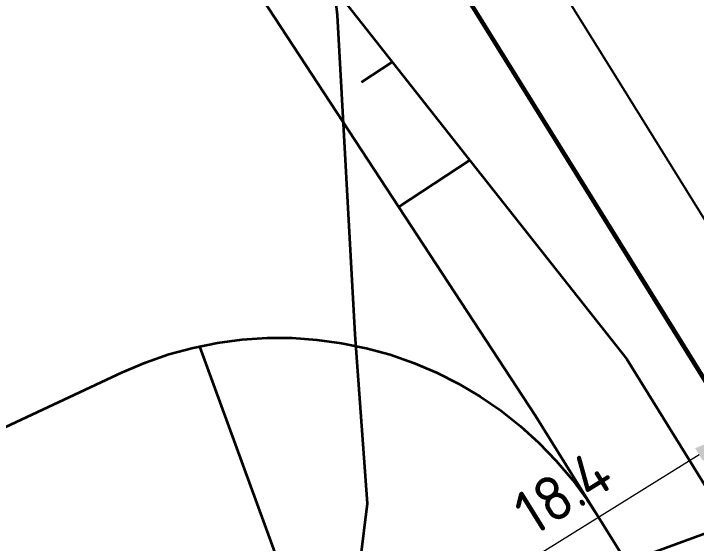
# Model space of a CAD drawing. Header units: metres. Extents: x 134219 to 139080, y 438661 to 444352.
# Drawn here: x 136061.03 to 136088.4, y 442070.1 to 442091.33 of the extents above; entities that cross this region are included whole.
import ezdxf

# ---------------------------------------------------------------- set-up
doc = ezdxf.new("R2010")
doc.units = ezdxf.units.M
doc.linetypes.add('13strp', pattern=[4, 1, -3])
doc.linetypes.add('39strp', pattern=[12, 3, -9])
doc.layers.get('DEFPOINTS').update_dxf_attribs({"color": 193})
for name, color, linetype, lineweight in [('N-WE-KL-ET_LS_OV_KABEL-G', 10, 'KL-LS-OV-N', 35), ('N-WE-KL-ET_LS_OV_KABEL-M', 7, 'Continuous', 18), ('Utd-ondergr-nw', 8, '13strp', 35)]:
    doc.layers.add(name, color=color, linetype=linetype, lineweight=lineweight)
doc.layers.add('Utd-weg-nw', color=8, linetype='Continuous')
doc.styles.add('NLCS_18', font='NLCS-ISO.ttf', dxfattribs={"height": 1.8})
doc.linetypes.add('KL-LS-OV-N', pattern='A,4,-1,[103,NLCS.SHX,S=0.75,R=0,X=0,Y=0],-1,4,-1.5,["0V",Standard,S=1,R=0,X=0,Y=-0.5],-3', length=14.5)
doc.dimstyles.new('NLCS_t18_pijl_Dimension_l3_h1', dxfattribs={"dimtxt": 1.8, "dimasz": 1.8, "dimexe": 2, "dimexo": 2, "dimgap": 0.7, "dimtad": 1, "dimdec": 1, "dimzin": 0, "dimdsep": 46, "dimtxsty": 'NLCS_18', "dimcen": 2.5, "dimdle": 2, "dimclrd": 256, "dimclre": 256, "dimclrt": 256, "dimadec": 1, "dimazin": 0, "dimtfac": 1, "dimtdec": 1, "dimtofl": 0, "dimtmove": 1, "dimatfit": 0, "dimfxl": 0, "dimtolj": 1, "dimtzin": 0, "dimlwd": 18, "dimlwe": 18, "dimarcsym": 0})

# ---------------------------------------------------------------- blocks, each defined once
blk = doc.blocks.new('*D202')
at = {"layer": 'DEFPOINTS', "color": 0, "transparency": 16777216}
for p in [(136090.042, 442074.611, 7.416), (136090.042, 442074.611), (136074.385, 442064.889, 7.416)]:
    blk.add_point(p, dxfattribs=at)
at = {"layer": 'N-WE-KL-ET_LS_OV_KABEL-M', "lineweight": 18, "transparency": 16777216}
for p, q in [((136089.537, 442075.425), (136088.987, 442076.31)), ((136073.879, 442065.703), (136073.33, 442066.588))]:
    blk.add_line(p, q, dxfattribs=at)
at = {"layer": 'N-WE-KL-ET_LS_OV_KABEL-M', "linetype": 'Continuous', "lineweight": 18, "transparency": 16777216}
blk.add_line((136075.914, 442065.838), (136088.513, 442073.661), dxfattribs=at)
at = {"layer": 'N-WE-KL-ET_LS_OV_KABEL-M', "transparency": 16777216}
for points in [[(136088.355, 442073.916), (136088.671, 442073.406), (136090.042, 442074.611)], [(136075.756, 442066.093), (136076.072, 442065.584), (136074.385, 442064.889)]]:
    blk.add_solid(points, dxfattribs=at)
at = {"layer": 'N-WE-KL-ET_LS_OV_KABEL-M', "transparency": 16777216, "insert": (136083.057, 442072.157), "char_height": 1.8, "attachment_point": 5, "rotation": 31.8363, "style": 'NLCS_18'}
blk.add_mtext('\\A1;18.4', dxfattribs=at)

msp = doc.modelspace()

# ---------------------------------------------------------------- linework, layer by layer
at = {"layer": 'N-WE-KL-ET_LS_OV_KABEL-G', "elevation": 7.416, "flags": 128}
msp.add_lwpolyline([(136141.39, 442088.136), (136141.031, 442088.715), (136117.756, 442080.245), (136110.045, 442077.433), (136082.31, 442067.257), (136074.806, 442064.9), (136074.402, 442064.896), (136074.385, 442064.889), (136075.216, 442071.697), (136074.723, 442078.472), (136074.013, 442091.268), (136073.594, 442095.023), (136074.953, 442096.011), (136074.997, 442096.021), (136074.652, 442096.055)], dxfattribs=at)
at = {"layer": 'Utd-ondergr-nw', "linetype": 'Continuous'}
msp.add_line((136078.659, 442066.812), (136111.675, 442078.891), dxfattribs=at)
at = {"layer": 'Utd-ondergr-nw', "linetype": 'Continuous', "flags": 128}
for points in [[(136018.89, 442189.073), (136024.165, 442180.577), (136029.44, 442172.082), (136034.715, 442163.586), (136039.99, 442155.09), (136045.265, 442146.595), (136050.54, 442138.099), (136055.815, 442129.604), (136061.09, 442121.108), (136066.365, 442112.612), (136071.64, 442104.117), (136076.914, 442095.621), (136082.189, 442087.126), (136087.464, 442078.63), (136092.191, 442071.017)], [(136018.95, 442189.11), (136024.225, 442180.614), (136029.5, 442172.119), (136034.774, 442163.623), (136040.049, 442155.127), (136045.324, 442146.632), (136050.599, 442138.136), (136055.874, 442129.641), (136061.149, 442121.145), (136066.424, 442112.649), (136071.699, 442104.154), (136076.974, 442095.658), (136082.249, 442087.163), (136087.524, 442078.667), (136092.258, 442071.042)], [(136063.117, 442106.011), (136066.92, 442101.187), (136073.151, 442093.285), (136079.382, 442085.382), (136085.612, 442077.48), (136090.1, 442070.252)], [(136063.65, 442103.176), (136065.521, 442100.318), (136071.001, 442091.949), (136076.48, 442083.581), (136081.959, 442075.212)], [(136074.977, 442088.583), (136076.217, 442089.396)], [(136076.475, 442083.588), (136079.325, 442085.454)], [(136056.436, 442072.762), (136064.976, 442076.764), (136065.393, 442076.964), (136066.315, 442077.352), (136067.26, 442077.678), (136068.225, 442077.94), (136069.205, 442078.138), (136070.196, 442078.269), (136071.194, 442078.334), (136072.194, 442078.333), (136073.191, 442078.265), (136074.182, 442078.131), (136075.161, 442077.931), (136076.125, 442077.666), (136077.07, 442077.338), (136077.99, 442076.947), (136078.882, 442076.496), (136079.743, 442075.986), (136080.567, 442075.421), (136081.352, 442074.801), (136082.094, 442074.131), (136082.79, 442073.413), (136083.436, 442072.65), (136084.03, 442071.846), (136084.416, 442071.254)], [(136068.483, 442077.992), (136073.089, 442065.403)], [(136081.959, 442075.212), (136084.416, 442071.254), (136085.976, 442068.743)]]:
    msp.add_lwpolyline(points, dxfattribs=at)
at = {"layer": 'Utd-weg-nw', "linetype": '39strp', "flags": 128}
msp.add_lwpolyline([(135845.859, 442473.572), (135847.463, 442471.07), (135852.864, 442462.652), (135858.264, 442454.234), (135863.664, 442445.817), (135869.064, 442437.399), (135874.464, 442428.981), (135879.864, 442420.563), (135885.264, 442412.145), (135890.664, 442403.727), (135896.064, 442395.309), (135901.464, 442386.891), (135906.864, 442378.474), (135912.265, 442370.056), (135917.665, 442361.638), (135923.065, 442353.22), (135928.465, 442344.802), (135933.865, 442336.384), (135939.265, 442327.966), (135944.665, 442319.548), (135950.065, 442311.131), (135955.465, 442302.713), (135960.865, 442294.295), (135966.265, 442285.877), (135971.666, 442277.459), (135977.066, 442269.041), (135982.466, 442260.623), (135987.93, 442252.245), (135993.205, 442243.749), (135998.479, 442235.254), (136003.754, 442226.758), (136009.029, 442218.263), (136014.304, 442209.767), (136019.579, 442201.271), (136024.854, 442192.776), (136030.129, 442184.28), (136035.404, 442175.785), (136040.679, 442167.289), (136045.954, 442158.793), (136051.229, 442150.298), (136056.504, 442141.802), (136061.779, 442133.307), (136067.054, 442124.811), (136072.329, 442116.315), (136077.603, 442107.82), (136082.878, 442099.324), (136088.153, 442090.829), (136093.428, 442082.333), (136098.703, 442073.838), (136098.925, 442073.481)], dxfattribs=at)
at = {"layer": 'Utd-weg-nw', "linetype": 'Continuous', "flags": 128}
msp.add_lwpolyline([(136021.796, 442190.877), (136027.071, 442182.381), (136032.346, 442173.886), (136037.621, 442165.39), (136042.895, 442156.894), (136048.17, 442148.399), (136053.445, 442139.903), (136058.72, 442131.408), (136063.995, 442122.912), (136069.27, 442114.417), (136074.545, 442105.921), (136079.82, 442097.425), (136085.095, 442088.93), (136090.37, 442080.434), (136095.472, 442072.217)], dxfattribs=at)

# ---------------------------------------------------------------- dimensions: what is measured, and where the dimension line sits
at = {"layer": 'N-WE-KL-ET_LS_OV_KABEL-M'}
dim = msp.add_linear_dim(base=(136090.042, 442074.611), p1=(136074.385, 442064.889, 7.416), p2=(136090.042, 442074.611, 7.416), angle=31.8363, dimstyle='NLCS_t18_pijl_Dimension_l3_h1', dxfattribs=at)
dim.commit()
dim.dimension.update_dxf_attribs({"geometry": '*D202', "text_midpoint": (136083.901, 442070.798), "dimtype": 161})

doc.saveas('drawing.dxf')
